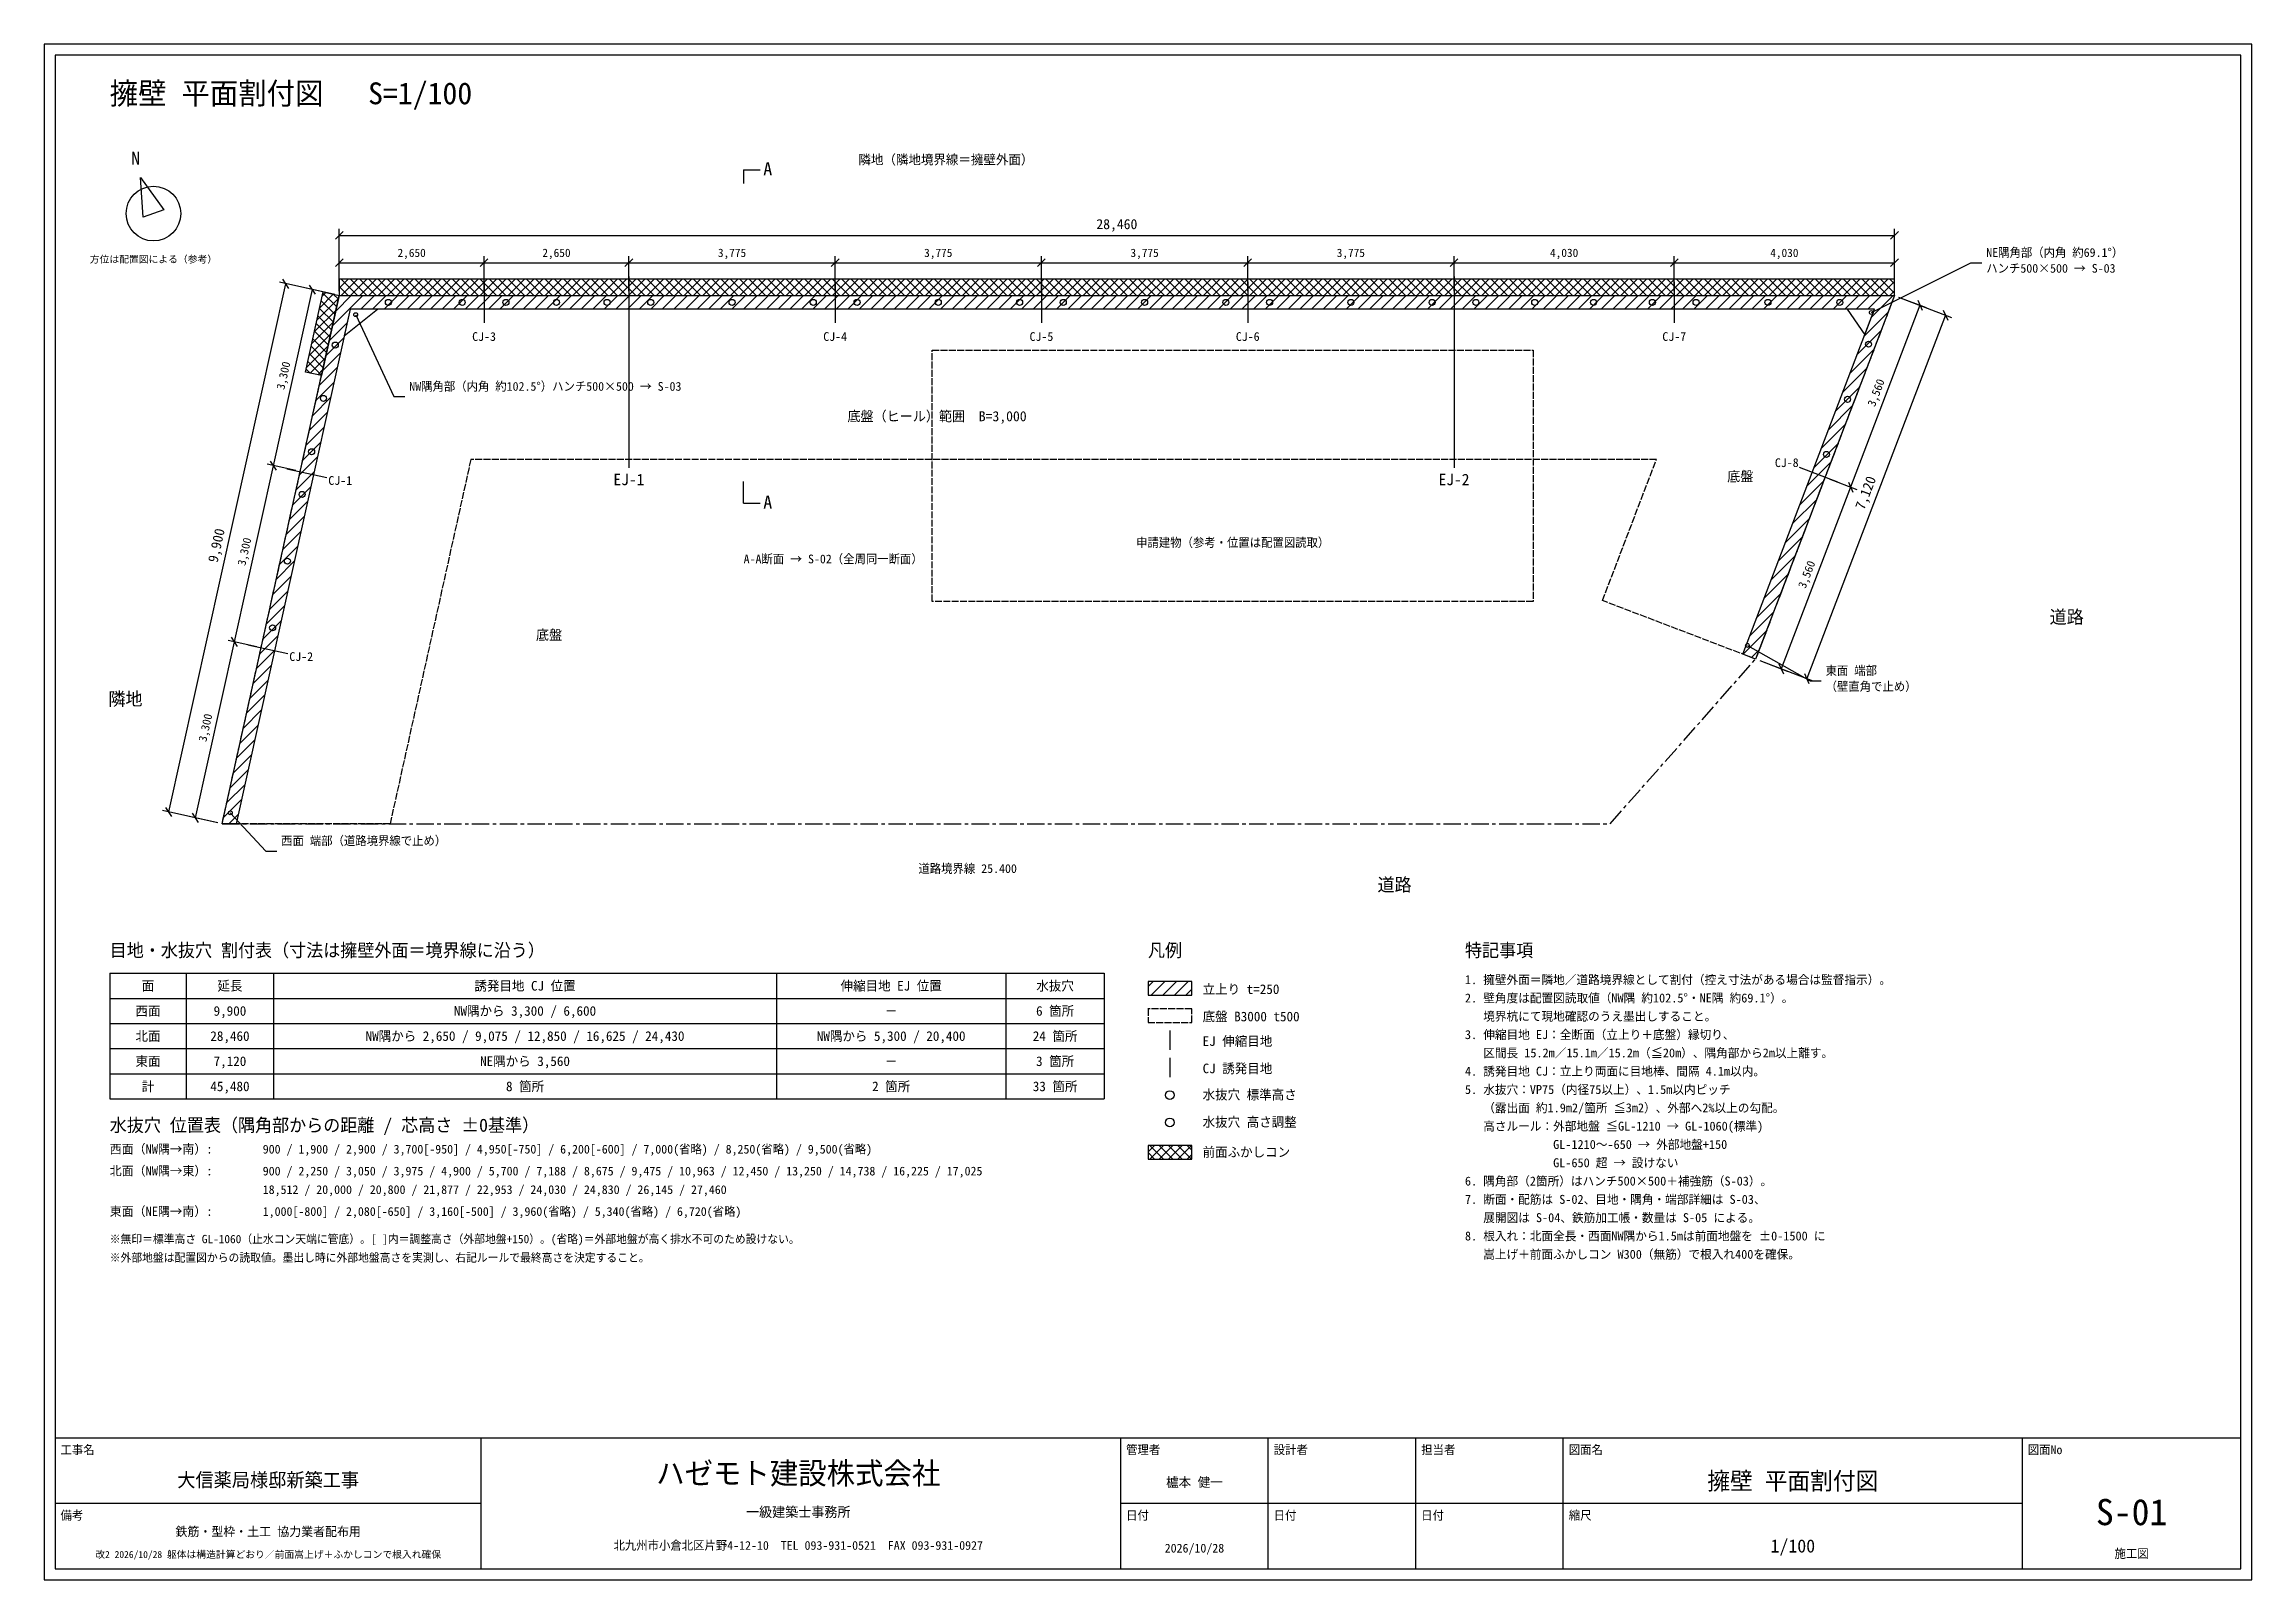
# Model space of a CAD drawing. Extents: x 800 to 41200, y 800 to 28900.
import ezdxf
from ezdxf.enums import TextEntityAlignment as Align

# ---------------------------------------------------------------- set-up
doc = ezdxf.new("R2010")
doc.units = 0
doc.header["$LTSCALE"] = 100
doc.linetypes.add('CENTER', pattern=[5.08, 3.175, -0.635, 0.635, -0.635])
doc.linetypes.add('DASHED', pattern=[1.524, 1.27, -0.254])
for name, color, linetype in [('01_躯体', 7, 'Continuous'), ('02_鉄筋', 1, 'Continuous'), ('03_寸法', 5, 'Continuous'), ('04_文字', 7, 'Continuous'), ('05_目地', 30, 'Continuous'), ('06_水抜・排水', 5, 'Continuous'), ('08_地盤・参考', 8, 'Continuous'), ('09_図枠', 7, 'Continuous')]:
    doc.layers.add(name, color=color, linetype=linetype)

msp = doc.modelspace()

# ---------------------------------------------------------------- linework, layer by layer
at = {"layer": '01_躯体', "color": 7, "linetype": 'CONTINUOUS'}
for p, q in [((13600, 26600), (13600, 26350)), ((13600, 26600), (13900, 26600)), ((13600, 20500), (13600, 20900)), ((13600, 20500), (13900, 20500)), ((2000, 11900), (20200, 11900)), ((2000, 11900), (2000, 9600)), ((2000, 11900), (2000, 9600)), ((3400, 11900), (3400, 9600)), ((5000, 11900), (5000, 9600)), ((14200, 11900), (14200, 9600)), ((18400, 11900), (18400, 9600)), ((20200, 11900), (20200, 9600)), ((20200, 11900), (20200, 9600)), ((2000, 11440), (20200, 11440)), ((2000, 10980), (20200, 10980)), ((2000, 10520), (20200, 10520)), ((2000, 10060), (20200, 10060)), ((2000, 9600), (20200, 9600))]:
    msp.add_line(p, q, dxfattribs=at)
for points in [[(2561, 26458), (2988, 25868), (2612, 25732)], [(4057, 14635), (6200, 24300), (34660, 24300), (32120, 17648), (31886, 17738), (34297, 24050), (6401, 24050), (4313, 14635)], [(6401, 24050), (6292, 23562), (6901, 24050)], [(34297, 24050), (33797, 24050), (34119, 23583)], [(21000, 11500), (21800, 11500), (21800, 11750), (21000, 11750)]]:
    msp.add_lwpolyline(points, close=True, dxfattribs=at)
for points in [[(34237, 23990), (36060, 24900), (36260, 24900)], [(6501, 23950), (7201, 22450), (7401, 22450)], [(31970, 17898), (33120, 17248), (33320, 17248)], [(4207, 14835), (4857, 14135), (5057, 14135)]]:
    msp.add_lwpolyline(points, dxfattribs=at)
at = {"layer": '01_躯体', "color": 7}
for centre, radius in [((2800, 25800), 500), ((6501, 23950), 35), ((34237, 23990), 35), ((31970, 17898), 35), ((4207, 14835), 35)]:
    msp.add_circle(centre, radius, dxfattribs=at)
at = {"layer": '02_鉄筋', "color": 1, "linetype": 'CONTINUOUS'}
for points in [[(6200, 24300), (5875, 22836), (5582, 22900), (5907, 24365)], [(6200, 24300), (34660, 24300), (34660, 24600), (6200, 24600)], [(21000, 8500), (21800, 8500), (21800, 8750), (21000, 8750)]]:
    msp.add_lwpolyline(points, close=True, dxfattribs=at)
at = {"layer": '03_寸法', "color": 5, "linetype": 'CONTINUOUS'}
for p, q in [((6129, 25329), (6271, 25471)), ((6200, 24380), (6200, 25520)), ((34589, 25329), (34731, 25471)), ((34660, 24380), (34660, 25520)), ((6200, 25400), (34660, 25400)), ((6129, 24829), (6271, 24971)), ((6200, 24380), (6200, 25020)), ((6200, 24900), (8850, 24900)), ((8779, 24829), (8921, 24971)), ((8779, 24829), (8921, 24971)), ((8850, 24380), (8850, 25020)), ((8850, 24380), (8850, 25020)), ((8850, 24900), (11500, 24900)), ((11429, 24829), (11571, 24971)), ((11429, 24829), (11571, 24971)), ((11500, 24380), (11500, 25020)), ((11500, 24380), (11500, 25020)), ((11500, 24900), (15275, 24900)), ((15204, 24829), (15346, 24971)), ((15204, 24829), (15346, 24971)), ((15275, 24380), (15275, 25020)), ((15275, 24380), (15275, 25020)), ((15275, 24900), (19050, 24900)), ((18979, 24829), (19121, 24971)), ((18979, 24829), (19121, 24971)), ((19050, 24380), (19050, 25020)), ((19050, 24380), (19050, 25020)), ((19050, 24900), (22825, 24900)), ((22754, 24829), (22896, 24971)), ((22754, 24829), (22896, 24971)), ((22825, 24380), (22825, 25020)), ((22825, 24380), (22825, 25020)), ((22825, 24900), (26600, 24900)), ((26529, 24829), (26671, 24971)), ((26529, 24829), (26671, 24971)), ((26600, 24380), (26600, 25020)), ((26600, 24380), (26600, 25020)), ((26600, 24900), (30630, 24900)), ((30559, 24829), (30701, 24971)), ((30559, 24829), (30701, 24971)), ((30630, 24380), (30630, 25020)), ((30630, 24380), (30630, 25020)), ((30630, 24900), (34660, 24900)), ((34589, 24829), (34731, 24971)), ((34660, 24380), (34660, 25020)), ((3081, 14851), (5224, 24516)), ((4998, 21186), (5712, 24408)), ((6122, 24317), (5107, 24542)), ((5277, 24432), (5170, 24601)), ((6122, 24317), (5595, 24434)), ((5766, 24324), (5658, 24493)), ((34735, 24271), (35239, 24079)), ((34735, 24271), (35706, 23900)), ((35594, 23943), (33054, 17292)), ((35127, 24122), (33857, 20796)), ((35086, 24213), (35168, 24030)), ((35553, 24035), (35635, 23852)), ((4283, 17965), (4998, 21186)), ((5408, 21096), (4880, 21212)), ((5408, 21096), (4880, 21212)), ((5051, 21102), (4944, 21271)), ((5051, 21102), (4944, 21271)), ((33857, 20796), (32587, 17470)), ((33465, 20946), (33969, 20753)), ((33465, 20946), (33969, 20753)), ((33816, 20887), (33898, 20705)), ((33816, 20887), (33898, 20705)), ((3569, 14743), (4283, 17965)), ((4693, 17874), (4166, 17991)), ((4693, 17874), (4166, 17991)), ((4337, 17880), (4230, 18049)), ((4337, 17880), (4230, 18049)), ((32195, 17620), (32699, 17427)), ((32195, 17620), (33166, 17249)), ((32546, 17561), (32628, 17379)), ((33013, 17383), (33095, 17200)), ((3979, 14652), (2964, 14877)), ((3135, 14767), (3027, 14935)), ((3979, 14652), (3452, 14769)), ((3623, 14659), (3515, 14827))]:
    msp.add_line(p, q, dxfattribs=at)
at = {"layer": '03_寸法', "color": 5, "linetype": 'DASHED'}
for points in [[(4057, 14635), (6200, 24300), (34660, 24300), (32120, 17648), (29317, 18719), (30303, 21300), (8608, 21300), (7130, 14635)], [(21000, 11000), (21800, 11000), (21800, 11250), (21000, 11250)]]:
    msp.add_lwpolyline(points, close=True, dxfattribs=at)
at = {"layer": '05_目地', "color": 30, "linetype": 'CONTINUOUS'}
for p, q in [((11500, 24650), (11500, 21150)), ((26600, 24650), (26600, 21150)), ((21400, 10850), (21400, 10500))]:
    msp.add_line(p, q, dxfattribs=at)
at = {"layer": '05_目地', "color": 3, "linetype": 'CONTINUOUS'}
for p, q in [((8850, 24550), (8850, 23800)), ((15275, 24550), (15275, 23800)), ((19050, 24550), (19050, 23800)), ((22825, 24550), (22825, 23800)), ((30630, 24550), (30630, 23800)), ((5242, 21132), (5974, 20970)), ((33624, 20885), (32923, 21153)), ((4527, 17911), (5260, 17748)), ((21400, 10350), (21400, 10000))]:
    msp.add_line(p, q, dxfattribs=at)
at = {"layer": '06_水抜・排水', "color": 5}
for centre, radius in [((7100, 24175), 55), ((8450, 24175), 55), ((9250, 24175), 55), ((10175, 24175), 55), ((11100, 24175), 55), ((11900, 24175), 55), ((13388, 24175), 55), ((14875, 24175), 55), ((15675, 24175), 55), ((17163, 24175), 55), ((18650, 24175), 55), ((19450, 24175), 55), ((20938, 24175), 55), ((22425, 24175), 55), ((23225, 24175), 55), ((24712, 24175), 55), ((26200, 24175), 55), ((27000, 24175), 55), ((28077, 24175), 55), ((29153, 24175), 55), ((30230, 24175), 55), ((31030, 24175), 55), ((32345, 24175), 55), ((33660, 24175), 55), ((6127, 23394), 55), ((34186, 23410), 55), ((5911, 22418), 55), ((33801, 22401), 55), ((5694, 21442), 55), ((33416, 21393), 55), ((5521, 20661), 55), ((5251, 19440), 55), ((4980, 18220), 55), ((21400, 9670), 80), ((21400, 9170), 80)]:
    msp.add_circle(centre, radius, dxfattribs=at)
at = {"layer": '08_地盤・参考', "color": 8, "linetype": 'CONTINUOUS'}
for p, q in [((5795, 23858), (6190, 24253)), ((5843, 24076), (6091, 24324)), ((5891, 24294), (5952, 24355)), ((6154, 24092), (5902, 24343)), ((6077, 23743), (6634, 24300)), ((6185, 24231), (6091, 24324)), ((6137, 24016), (6421, 24300)), ((6197, 24288), (6209, 24300)), ((6200, 24435), (6365, 24600)), ((6365, 24300), (6200, 24465)), ((6234, 24300), (6534, 24600)), ((6534, 24300), (6234, 24600)), ((6404, 24300), (6704, 24600)), ((6704, 24300), (6404, 24600)), ((6574, 24300), (6874, 24600)), ((6874, 24300), (6574, 24600)), ((6596, 24050), (6846, 24300)), ((6743, 24300), (7043, 24600)), ((7043, 24300), (6743, 24600)), ((6808, 24050), (7058, 24300)), ((6913, 24300), (7213, 24600)), ((7213, 24300), (6913, 24600)), ((7020, 24050), (7270, 24300)), ((7083, 24300), (7383, 24600)), ((7383, 24300), (7083, 24600)), ((7232, 24050), (7482, 24300)), ((7253, 24300), (7553, 24600)), ((7553, 24300), (7253, 24600)), ((7422, 24300), (7722, 24600)), ((7722, 24300), (7422, 24600)), ((7444, 24050), (7694, 24300)), ((7592, 24300), (7892, 24600)), ((7892, 24300), (7592, 24600)), ((7656, 24050), (7906, 24300)), ((7762, 24300), (8062, 24600)), ((8062, 24300), (7762, 24600)), ((7868, 24050), (8118, 24300)), ((7931, 24300), (8231, 24600)), ((8231, 24300), (7931, 24600)), ((8081, 24050), (8331, 24300)), ((8101, 24300), (8401, 24600)), ((8401, 24300), (8101, 24600)), ((8271, 24300), (8571, 24600)), ((8571, 24300), (8271, 24600)), ((8293, 24050), (8543, 24300)), ((8440, 24300), (8740, 24600)), ((8740, 24300), (8440, 24600)), ((8505, 24050), (8755, 24300)), ((8610, 24300), (8910, 24600)), ((8910, 24300), (8610, 24600)), ((8717, 24050), (8967, 24300)), ((8780, 24300), (9080, 24600)), ((9080, 24300), (8780, 24600)), ((8929, 24050), (9179, 24300)), ((8950, 24300), (9250, 24600)), ((9250, 24300), (8950, 24600)), ((9119, 24300), (9419, 24600)), ((9419, 24300), (9119, 24600)), ((9141, 24050), (9391, 24300)), ((9289, 24300), (9589, 24600)), ((9589, 24300), (9289, 24600)), ((9353, 24050), (9603, 24300)), ((9459, 24300), (9759, 24600)), ((9759, 24300), (9459, 24600)), ((9566, 24050), (9816, 24300)), ((9628, 24300), (9928, 24600)), ((9928, 24300), (9628, 24600)), ((9778, 24050), (10028, 24300)), ((9798, 24300), (10098, 24600)), ((10098, 24300), (9798, 24600)), ((9968, 24300), (10268, 24600)), ((10268, 24300), (9968, 24600)), ((9990, 24050), (10240, 24300)), ((10138, 24300), (10438, 24600)), ((10438, 24300), (10138, 24600)), ((10202, 24050), (10452, 24300)), ((10307, 24300), (10607, 24600)), ((10607, 24300), (10307, 24600)), ((10414, 24050), (10664, 24300)), ((10477, 24300), (10777, 24600)), ((10777, 24300), (10477, 24600)), ((10626, 24050), (10876, 24300)), ((10647, 24300), (10947, 24600)), ((10947, 24300), (10647, 24600)), ((10816, 24300), (11116, 24600)), ((11116, 24300), (10816, 24600)), ((10838, 24050), (11088, 24300)), ((10986, 24300), (11286, 24600)), ((11286, 24300), (10986, 24600)), ((11050, 24050), (11300, 24300)), ((11156, 24300), (11456, 24600)), ((11456, 24300), (11156, 24600)), ((11263, 24050), (11513, 24300)), ((11325, 24300), (11625, 24600)), ((11625, 24300), (11325, 24600)), ((11475, 24050), (11725, 24300)), ((11495, 24300), (11795, 24600)), ((11795, 24300), (11495, 24600)), ((11665, 24300), (11965, 24600)), ((11965, 24300), (11665, 24600)), ((11687, 24050), (11937, 24300)), ((11835, 24300), (12135, 24600)), ((12135, 24300), (11835, 24600)), ((11899, 24050), (12149, 24300)), ((12004, 24300), (12304, 24600)), ((12304, 24300), (12004, 24600)), ((12111, 24050), (12361, 24300)), ((12174, 24300), (12474, 24600)), ((12474, 24300), (12174, 24600)), ((12323, 24050), (12573, 24300)), ((12344, 24300), (12644, 24600)), ((12644, 24300), (12344, 24600)), ((12513, 24300), (12813, 24600)), ((12813, 24300), (12513, 24600)), ((12535, 24050), (12785, 24300)), ((12683, 24300), (12983, 24600)), ((12983, 24300), (12683, 24600)), ((12748, 24050), (12998, 24300)), ((12853, 24300), (13153, 24600)), ((13153, 24300), (12853, 24600)), ((12960, 24050), (13210, 24300)), ((13023, 24300), (13323, 24600)), ((13323, 24300), (13023, 24600)), ((13172, 24050), (13422, 24300)), ((13192, 24300), (13492, 24600)), ((13492, 24300), (13192, 24600)), ((13362, 24300), (13662, 24600)), ((13662, 24300), (13362, 24600)), ((13384, 24050), (13634, 24300)), ((13532, 24300), (13832, 24600)), ((13832, 24300), (13532, 24600)), ((13596, 24050), (13846, 24300)), ((13701, 24300), (14001, 24600)), ((14001, 24300), (13701, 24600)), ((13808, 24050), (14058, 24300)), ((13871, 24300), (14171, 24600)), ((14171, 24300), (13871, 24600)), ((14020, 24050), (14270, 24300)), ((14041, 24300), (14341, 24600)), ((14341, 24300), (14041, 24600)), ((14210, 24300), (14510, 24600)), ((14510, 24300), (14210, 24600)), ((14232, 24050), (14482, 24300)), ((14380, 24300), (14680, 24600)), ((14680, 24300), (14380, 24600)), ((14445, 24050), (14695, 24300)), ((14550, 24300), (14850, 24600)), ((14850, 24300), (14550, 24600)), ((14657, 24050), (14907, 24300)), ((14720, 24300), (15020, 24600)), ((15020, 24300), (14720, 24600)), ((14869, 24050), (15119, 24300)), ((14889, 24300), (15189, 24600)), ((15189, 24300), (14889, 24600)), ((15059, 24300), (15359, 24600)), ((15359, 24300), (15059, 24600)), ((15081, 24050), (15331, 24300)), ((15229, 24300), (15529, 24600)), ((15529, 24300), (15229, 24600)), ((15293, 24050), (15543, 24300)), ((15398, 24300), (15698, 24600)), ((15698, 24300), (15398, 24600)), ((15505, 24050), (15755, 24300)), ((15568, 24300), (15868, 24600)), ((15868, 24300), (15568, 24600)), ((15717, 24050), (15967, 24300)), ((15738, 24300), (16038, 24600)), ((16038, 24300), (15738, 24600)), ((15908, 24300), (16208, 24600)), ((16208, 24300), (15908, 24600)), ((15929, 24050), (16179, 24300)), ((16077, 24300), (16377, 24600)), ((16377, 24300), (16077, 24600)), ((16142, 24050), (16392, 24300)), ((16247, 24300), (16547, 24600)), ((16547, 24300), (16247, 24600)), ((16354, 24050), (16604, 24300)), ((16417, 24300), (16717, 24600)), ((16717, 24300), (16417, 24600)), ((16566, 24050), (16816, 24300)), ((16586, 24300), (16886, 24600)), ((16886, 24300), (16586, 24600)), ((16756, 24300), (17056, 24600)), ((17056, 24300), (16756, 24600)), ((16778, 24050), (17028, 24300)), ((16926, 24300), (17226, 24600)), ((17226, 24300), (16926, 24600)), ((16990, 24050), (17240, 24300)), ((17095, 24300), (17395, 24600)), ((17395, 24300), (17095, 24600)), ((17202, 24050), (17452, 24300)), ((17265, 24300), (17565, 24600)), ((17565, 24300), (17265, 24600)), ((17414, 24050), (17664, 24300)), ((17435, 24300), (17735, 24600)), ((17735, 24300), (17435, 24600)), ((17605, 24300), (17905, 24600)), ((17905, 24300), (17605, 24600)), ((17627, 24050), (17877, 24300)), ((17774, 24300), (18074, 24600)), ((18074, 24300), (17774, 24600)), ((17839, 24050), (18089, 24300)), ((17944, 24300), (18244, 24600)), ((18244, 24300), (17944, 24600)), ((18051, 24050), (18301, 24300)), ((18114, 24300), (18414, 24600)), ((18414, 24300), (18114, 24600)), ((18263, 24050), (18513, 24300)), ((18283, 24300), (18583, 24600)), ((18583, 24300), (18283, 24600)), ((18453, 24300), (18753, 24600)), ((18753, 24300), (18453, 24600)), ((18475, 24050), (18725, 24300)), ((18623, 24300), (18923, 24600)), ((18923, 24300), (18623, 24600)), ((18687, 24050), (18937, 24300)), ((18793, 24300), (19093, 24600)), ((19093, 24300), (18793, 24600)), ((18899, 24050), (19149, 24300)), ((18962, 24300), (19262, 24600)), ((19262, 24300), (18962, 24600)), ((19111, 24050), (19361, 24300)), ((19132, 24300), (19432, 24600)), ((19432, 24300), (19132, 24600)), ((19302, 24300), (19602, 24600)), ((19602, 24300), (19302, 24600)), ((19324, 24050), (19574, 24300)), ((19471, 24300), (19771, 24600)), ((19771, 24300), (19471, 24600)), ((19536, 24050), (19786, 24300)), ((19641, 24300), (19941, 24600)), ((19941, 24300), (19641, 24600)), ((19748, 24050), (19998, 24300)), ((19811, 24300), (20111, 24600)), ((20111, 24300), (19811, 24600)), ((19960, 24050), (20210, 24300)), ((19980, 24300), (20280, 24600)), ((20280, 24300), (19980, 24600)), ((20150, 24300), (20450, 24600)), ((20450, 24300), (20150, 24600)), ((20172, 24050), (20422, 24300)), ((20320, 24300), (20620, 24600)), ((20620, 24300), (20320, 24600)), ((20384, 24050), (20634, 24300)), ((20490, 24300), (20790, 24600)), ((20790, 24300), (20490, 24600)), ((20596, 24050), (20846, 24300)), ((20659, 24300), (20959, 24600)), ((20959, 24300), (20659, 24600)), ((20809, 24050), (21059, 24300)), ((20829, 24300), (21129, 24600)), ((21129, 24300), (20829, 24600)), ((20999, 24300), (21299, 24600)), ((21299, 24300), (20999, 24600)), ((21021, 24050), (21271, 24300)), ((21168, 24300), (21468, 24600)), ((21468, 24300), (21168, 24600)), ((21233, 24050), (21483, 24300)), ((21338, 24300), (21638, 24600)), ((21638, 24300), (21338, 24600)), ((21445, 24050), (21695, 24300)), ((21508, 24300), (21808, 24600)), ((21808, 24300), (21508, 24600)), ((21657, 24050), (21907, 24300)), ((21678, 24300), (21978, 24600)), ((21978, 24300), (21678, 24600)), ((21847, 24300), (22147, 24600)), ((22147, 24300), (21847, 24600)), ((21869, 24050), (22119, 24300)), ((22017, 24300), (22317, 24600)), ((22317, 24300), (22017, 24600)), ((22081, 24050), (22331, 24300)), ((22187, 24300), (22487, 24600)), ((22487, 24300), (22187, 24600)), ((22293, 24050), (22543, 24300)), ((22356, 24300), (22656, 24600)), ((22656, 24300), (22356, 24600)), ((22506, 24050), (22756, 24300)), ((22526, 24300), (22826, 24600)), ((22826, 24300), (22526, 24600)), ((22696, 24300), (22996, 24600)), ((22996, 24300), (22696, 24600)), ((22718, 24050), (22968, 24300)), ((22865, 24300), (23165, 24600)), ((23165, 24300), (22865, 24600)), ((22930, 24050), (23180, 24300)), ((23035, 24300), (23335, 24600)), ((23335, 24300), (23035, 24600)), ((23142, 24050), (23392, 24300)), ((23205, 24300), (23505, 24600)), ((23505, 24300), (23205, 24600)), ((23354, 24050), (23604, 24300)), ((23375, 24300), (23675, 24600)), ((23675, 24300), (23375, 24600)), ((23544, 24300), (23844, 24600)), ((23844, 24300), (23544, 24600)), ((23566, 24050), (23816, 24300)), ((23714, 24300), (24014, 24600)), ((24014, 24300), (23714, 24600)), ((23778, 24050), (24028, 24300)), ((23884, 24300), (24184, 24600)), ((24184, 24300), (23884, 24600)), ((23991, 24050), (24241, 24300)), ((24053, 24300), (24353, 24600)), ((24353, 24300), (24053, 24600)), ((24203, 24050), (24453, 24300)), ((24223, 24300), (24523, 24600)), ((24523, 24300), (24223, 24600)), ((24393, 24300), (24693, 24600)), ((24693, 24300), (24393, 24600)), ((24415, 24050), (24665, 24300)), ((24563, 24300), (24863, 24600)), ((24863, 24300), (24563, 24600)), ((24627, 24050), (24877, 24300)), ((24732, 24300), (25032, 24600)), ((25032, 24300), (24732, 24600)), ((24839, 24050), (25089, 24300)), ((24902, 24300), (25202, 24600)), ((25202, 24300), (24902, 24600)), ((25051, 24050), (25301, 24300)), ((25072, 24300), (25372, 24600)), ((25372, 24300), (25072, 24600)), ((25241, 24300), (25541, 24600)), ((25541, 24300), (25241, 24600)), ((25263, 24050), (25513, 24300)), ((25411, 24300), (25711, 24600)), ((25711, 24300), (25411, 24600)), ((25475, 24050), (25725, 24300)), ((25581, 24300), (25881, 24600)), ((25881, 24300), (25581, 24600)), ((25688, 24050), (25938, 24300)), ((25750, 24300), (26050, 24600)), ((26050, 24300), (25750, 24600)), ((25900, 24050), (26150, 24300)), ((25920, 24300), (26220, 24600)), ((26220, 24300), (25920, 24600)), ((26090, 24300), (26390, 24600)), ((26390, 24300), (26090, 24600)), ((26112, 24050), (26362, 24300)), ((26260, 24300), (26560, 24600)), ((26560, 24300), (26260, 24600)), ((26324, 24050), (26574, 24300)), ((26429, 24300), (26729, 24600)), ((26729, 24300), (26429, 24600)), ((26536, 24050), (26786, 24300)), ((26599, 24300), (26899, 24600)), ((26899, 24300), (26599, 24600)), ((26748, 24050), (26998, 24300)), ((26769, 24300), (27069, 24600)), ((27069, 24300), (26769, 24600)), ((26938, 24300), (27238, 24600)), ((27238, 24300), (26938, 24600)), ((26960, 24050), (27210, 24300)), ((27108, 24300), (27408, 24600)), ((27408, 24300), (27108, 24600)), ((27172, 24050), (27422, 24300)), ((27278, 24300), (27578, 24600)), ((27578, 24300), (27278, 24600)), ((27385, 24050), (27635, 24300)), ((27448, 24300), (27748, 24600)), ((27748, 24300), (27448, 24600)), ((27597, 24050), (27847, 24300)), ((27617, 24300), (27917, 24600)), ((27917, 24300), (27617, 24600)), ((27787, 24300), (28087, 24600)), ((28087, 24300), (27787, 24600)), ((27809, 24050), (28059, 24300)), ((27957, 24300), (28257, 24600)), ((28257, 24300), (27957, 24600)), ((28021, 24050), (28271, 24300)), ((28126, 24300), (28426, 24600)), ((28426, 24300), (28126, 24600)), ((28233, 24050), (28483, 24300)), ((28296, 24300), (28596, 24600)), ((28596, 24300), (28296, 24600)), ((28445, 24050), (28695, 24300)), ((28466, 24300), (28766, 24600)), ((28766, 24300), (28466, 24600)), ((28635, 24300), (28935, 24600)), ((28935, 24300), (28635, 24600)), ((28657, 24050), (28907, 24300)), ((28805, 24300), (29105, 24600)), ((29105, 24300), (28805, 24600)), ((28870, 24050), (29120, 24300)), ((28975, 24300), (29275, 24600)), ((29275, 24300), (28975, 24600)), ((29082, 24050), (29332, 24300)), ((29145, 24300), (29445, 24600)), ((29445, 24300), (29145, 24600)), ((29294, 24050), (29544, 24300)), ((29314, 24300), (29614, 24600)), ((29614, 24300), (29314, 24600)), ((29484, 24300), (29784, 24600)), ((29784, 24300), (29484, 24600)), ((29506, 24050), (29756, 24300)), ((29654, 24300), (29954, 24600)), ((29954, 24300), (29654, 24600)), ((29718, 24050), (29968, 24300)), ((29823, 24300), (30123, 24600)), ((30123, 24300), (29823, 24600)), ((29930, 24050), (30180, 24300)), ((29993, 24300), (30293, 24600)), ((30293, 24300), (29993, 24600)), ((30142, 24050), (30392, 24300)), ((30163, 24300), (30463, 24600)), ((30463, 24300), (30163, 24600)), ((30333, 24300), (30633, 24600)), ((30633, 24300), (30333, 24600)), ((30354, 24050), (30604, 24300)), ((30502, 24300), (30802, 24600)), ((30802, 24300), (30502, 24600)), ((30567, 24050), (30817, 24300)), ((30672, 24300), (30972, 24600)), ((30972, 24300), (30672, 24600)), ((30779, 24050), (31029, 24300)), ((30842, 24300), (31142, 24600)), ((31142, 24300), (30842, 24600)), ((30991, 24050), (31241, 24300)), ((31011, 24300), (31311, 24600)), ((31311, 24300), (31011, 24600)), ((31181, 24300), (31481, 24600)), ((31481, 24300), (31181, 24600)), ((31203, 24050), (31453, 24300)), ((31351, 24300), (31651, 24600)), ((31651, 24300), (31351, 24600)), ((31415, 24050), (31665, 24300)), ((31520, 24300), (31820, 24600)), ((31820, 24300), (31520, 24600)), ((31627, 24050), (31877, 24300)), ((31690, 24300), (31990, 24600)), ((31990, 24300), (31690, 24600)), ((31839, 24050), (32089, 24300)), ((31860, 24300), (32160, 24600)), ((32160, 24300), (31860, 24600)), ((32030, 24300), (32330, 24600)), ((32330, 24300), (32030, 24600)), ((32052, 24050), (32302, 24300)), ((32199, 24300), (32499, 24600)), ((32499, 24300), (32199, 24600)), ((32264, 24050), (32514, 24300)), ((32369, 24300), (32669, 24600)), ((32669, 24300), (32369, 24600)), ((32476, 24050), (32726, 24300)), ((32539, 24300), (32839, 24600)), ((32839, 24300), (32539, 24600)), ((32688, 24050), (32938, 24300)), ((32708, 24300), (33008, 24600)), ((33008, 24300), (32708, 24600)), ((32878, 24300), (33178, 24600)), ((33178, 24300), (32878, 24600)), ((32900, 24050), (33150, 24300)), ((33048, 24300), (33348, 24600)), ((33348, 24300), (33048, 24600)), ((33112, 24050), (33362, 24300)), ((33218, 24300), (33518, 24600)), ((33518, 24300), (33218, 24600)), ((33324, 24050), (33574, 24300)), ((33387, 24300), (33687, 24600)), ((33687, 24300), (33387, 24600)), ((33536, 24050), (33786, 24300)), ((33557, 24300), (33857, 24600)), ((33857, 24300), (33557, 24600)), ((33727, 24300), (34027, 24600)), ((34027, 24300), (33727, 24600)), ((33749, 24050), (33999, 24300)), ((33896, 24300), (34196, 24600)), ((34196, 24300), (33896, 24600)), ((33961, 24050), (34211, 24300)), ((34066, 24300), (34366, 24600)), ((34366, 24300), (34066, 24600)), ((34173, 24050), (34423, 24300)), ((34236, 24300), (34536, 24600)), ((34536, 24300), (34236, 24600)), ((34243, 23908), (34635, 24300)), ((34660, 24345), (34405, 24600)), ((34405, 24300), (34660, 24555)), ((34660, 24515), (34575, 24600)), ((34575, 24300), (34660, 24385)), ((5746, 23640), (6141, 24035)), ((6061, 23675), (5810, 23926)), ((6092, 23814), (5841, 24065)), ((6123, 23953), (5871, 24204)), ((34111, 23564), (34544, 23997)), ((5650, 23204), (6045, 23599)), ((5698, 23422), (6093, 23817)), ((5969, 23258), (5718, 23510)), ((6000, 23397), (5748, 23649)), ((6031, 23536), (5779, 23788)), ((5956, 23198), (6285, 23527)), ((6016, 23470), (6345, 23799)), ((33980, 23221), (34413, 23654)), ((5601, 22986), (5996, 23381)), ((5877, 22841), (5625, 23093)), ((5907, 22980), (5656, 23232)), ((5667, 22882), (5948, 23163)), ((5938, 23119), (5687, 23371)), ((5895, 22925), (6224, 23254)), ((33849, 22878), (34282, 23311)), ((5667, 22882), (5594, 22954)), ((5774, 22380), (6103, 22709)), ((5806, 22851), (5900, 22945)), ((5835, 22653), (6164, 22982)), ((33587, 22192), (34020, 22625)), ((33718, 22535), (34151, 22968)), ((5714, 22108), (6043, 22437)), ((33456, 21848), (33889, 22281)), ((5593, 21562), (5922, 21892)), ((5654, 21835), (5983, 22164)), ((33325, 21505), (33758, 21938)), ((5533, 21290), (5862, 21619)), ((33194, 21162), (33627, 21595)), ((5412, 20745), (5741, 21074)), ((5472, 21017), (5801, 21346)), ((33063, 20819), (33496, 21252)), ((5351, 20472), (5680, 20801)), ((32932, 20476), (33365, 20909)), ((5231, 19927), (5560, 20256)), ((5291, 20200), (5620, 20529)), ((32670, 19789), (33103, 20222)), ((32801, 20133), (33234, 20565)), ((5170, 19655), (5499, 19984)), ((32539, 19446), (32972, 19879)), ((5049, 19109), (5378, 19438)), ((5110, 19382), (5439, 19711)), ((32408, 19103), (32841, 19536)), ((4989, 18837), (5318, 19166)), ((32277, 18760), (32710, 19193)), ((4868, 18292), (5197, 18621)), ((4928, 18564), (5257, 18893)), ((32146, 18417), (32579, 18850)), ((4808, 18019), (5137, 18348)), ((32015, 18073), (32448, 18506)), ((4687, 17474), (5016, 17803)), ((4747, 17747), (5076, 18076)), ((31890, 17736), (32317, 18163)), ((32043, 17678), (32186, 17820)), ((4626, 17202), (4955, 17531)), ((4505, 16656), (4834, 16985)), ((4566, 16929), (4895, 17258)), ((4445, 16384), (4774, 16713)), ((4324, 15839), (4653, 16168)), ((4385, 16111), (4714, 16440)), ((4264, 15566), (4593, 15895)), ((4203, 15294), (4532, 15623)), ((4083, 14749), (4412, 15078)), ((4143, 15021), (4472, 15350)), ((4181, 14635), (4351, 14805)), ((21000, 11655), (21095, 11750)), ((21058, 11500), (21308, 11750)), ((21270, 11500), (21520, 11750)), ((21482, 11500), (21732, 11750)), ((21694, 11500), (21800, 11606)), ((21000, 8633), (21117, 8750)), ((21117, 8500), (21000, 8617)), ((21036, 8500), (21286, 8750)), ((21286, 8500), (21036, 8750)), ((21206, 8500), (21456, 8750)), ((21456, 8500), (21206, 8750)), ((21376, 8500), (21626, 8750)), ((21626, 8500), (21376, 8750)), ((21545, 8500), (21795, 8750)), ((21795, 8500), (21545, 8750)), ((21800, 8665), (21715, 8750)), ((21715, 8500), (21800, 8585))]:
    msp.add_line(p, q, dxfattribs=at)
at = {"layer": '08_地盤・参考', "color": 8, "linetype": 'CENTER'}
for points in [[(4057, 14635), (6200, 24300), (34660, 24300), (32120, 17648)], [(4057, 14635), (29457, 14635), (32120, 17648)]]:
    msp.add_lwpolyline(points, dxfattribs=at)
at = {"layer": '08_地盤・参考', "color": 8, "linetype": 'DASHED'}
msp.add_lwpolyline([(17050, 23300), (28050, 23300), (28050, 18700), (17050, 18700)], close=True, dxfattribs=at)
at = {"layer": '09_図枠', "color": 7, "linetype": 'CONTINUOUS'}
for p, q in [((1000, 3400), (41000, 3400)), ((8800, 1000), (8800, 3400)), ((20500, 1000), (20500, 3400)), ((23200, 1000), (23200, 3400)), ((25900, 1000), (25900, 3400)), ((28600, 1000), (28600, 3400)), ((37000, 1000), (37000, 3400)), ((1000, 2200), (8800, 2200)), ((20500, 2200), (28600, 2200)), ((28600, 2200), (37000, 2200))]:
    msp.add_line(p, q, dxfattribs=at)
for points in [[(800, 800), (41200, 800), (41200, 28900), (800, 28900), (800, 800)], [(1000, 1000), (41000, 1000), (41000, 28700), (1000, 28700), (1000, 1000)]]:
    msp.add_lwpolyline(points, dxfattribs=at)

# ---------------------------------------------------------------- texts
at = {"layer": '03_寸法', "color": 5}
for s, height, p in [('28,460', 184, (20430, 25460)), ('2,650', 152, (7525, 24960)), ('2,650', 152, (10175, 24960)), ('3,775', 152, (13388, 24960)), ('3,775', 152, (17162, 24960)), ('3,775', 152, (20938, 24960)), ('3,775', 152, (24712, 24960)), ('4,030', 152, (28615, 24960)), ('4,030', 152, (32645, 24960))]:
    msp.add_text(s, height=height, dxfattribs=at).set_placement(p, align=Align.BOTTOM_CENTER)
for s, height, rotation, p in [('3,300', 152, 77.5, (5296, 22810)), ('3,560', 152, 69.1, (34436, 22480)), ('7,120', 184, 69.1, (34268, 20639)), ('9,900', 184, 77.5, (4094, 19697)), ('3,300', 152, 77.5, (4582, 19589)), ('3,560', 152, 69.1, (33166, 19154)), ('3,300', 152, 77.5, (3868, 16367))]:
    msp.add_text(s, height=height, rotation=rotation, dxfattribs=at).set_placement(p, align=Align.BOTTOM_CENTER)
for s, p in [('底盤（ヒール）範囲  B=3,000', (15500, 22000)), ('底盤', (31600, 20900)), ('底盤', (9800, 18000))]:
    msp.add_text(s, height=184, dxfattribs=at).set_placement(p)
at = {"layer": '04_文字', "color": 7}
for s, height, p in [('擁壁 平面割付図   S=1/100', 400, (2000, 27800)), ('A', 240, (13960, 26500)), ('A', 240, (13960, 20400)), ('A-A断面 → S-02（全周同一断面）', 160, (13600, 19400)), ('目地・水抜穴 割付表（寸法は擁壁外面＝境界線に沿う）', 240, (2000, 12200)), ('凡例', 240, (21000, 12200)), ('特記事項', 240, (26800, 12200)), ('立上り t=250', 176, (22000, 11520)), ('1. 擁壁外面＝隣地／道路境界線として割付（控え寸法がある場合は監督指示）。', 164, (26800, 11700)), ('2. 壁角度は配置図読取値（NW隅 約102.5°・NE隅 約69.1°）。', 164, (26800, 11365)), ('底盤 B3000 t500', 176, (22000, 11020)), ('   境界杭にて現地確認のうえ墨出しすること。', 164, (26800, 11030)), ('EJ 伸縮目地', 176, (22000, 10570)), ('3. 伸縮目地 EJ：全断面（立上り＋底盤）縁切り、', 164, (26800, 10695)), ('   区間長 15.2m／15.1m／15.2m（≦20m）、隅角部から2m以上離す。', 164, (26800, 10360)), ('CJ 誘発目地', 176, (22000, 10070)), ('4. 誘発目地 CJ：立上り両面に目地棒、間隔 4.1m以内。', 164, (26800, 10025)), ('水抜穴 標準高さ', 176, (22000, 9590)), ('5. 水抜穴：VP75（内径75以上）、1.5m以内ピッチ', 164, (26800, 9690)), ('   （露出面 約1.9m2/箇所 ≦3m2）、外部へ2%以上の勾配。', 164, (26800, 9355)), ('水抜穴 位置表（隅角部からの距離 / 芯高さ ±0基準）', 240, (2000, 9000)), ('水抜穴 高さ調整', 176, (22000, 9090)), ('   高さルール：外部地盤 ≦GL-1210 → GL-1060(標準)', 164, (26800, 9020)), ('西面（NW隅→南）:', 168, (2000, 8600)), ('900 / 1,900 / 2,900 / 3,700[-950] / 4,950[-750] / 6,200[-600] / 7,000(省略) / 8,250(省略) / 9,500(省略)', 160, (4800, 8600)), ('前面ふかしコン', 176, (22000, 8540)), ('   \u3000\u3000\u3000\u3000\u3000\u3000GL-1210～-650 → 外部地盤+150', 164, (26800, 8685)), ('   \u3000\u3000\u3000\u3000\u3000\u3000GL-650 超 → 設けない', 164, (26800, 8350)), ('北面（NW隅→東）:', 168, (2000, 8200)), ('900 / 2,250 / 3,050 / 3,975 / 4,900 / 5,700 / 7,188 / 8,675 / 9,475 / 10,963 / 12,450 / 13,250 / 14,738 / 16,225 / 17,025', 160, (4800, 8200)), ('6. 隅角部（2箇所）はハンチ500×500＋補強筋（S-03）。', 164, (26800, 8015)), ('18,512 / 20,000 / 20,800 / 21,877 / 22,953 / 24,030 / 24,830 / 26,145 / 27,460', 160, (4800, 7860)), ('7. 断面・配筋は S-02、目地・隅角・端部詳細は S-03、', 164, (26800, 7680)), ('東面（NE隅→南）:', 168, (2000, 7460)), ('1,000[-800] / 2,080[-650] / 3,160[-500] / 3,960(省略) / 5,340(省略) / 6,720(省略)', 160, (4800, 7460)), ('   展開図は S-04、鉄筋加工帳・数量は S-05 による。', 164, (26800, 7345)), ('※無印＝標準高さ GL-1060（止水コン天端に管底）。[ ]内＝調整高さ（外部地盤+150）。(省略)＝外部地盤が高く排水不可のため設けない。', 152, (2000, 6960)), ('8. 根入れ：北面全長・西面NW隅から1.5mは前面地盤を ±0-1500 に', 164, (26800, 7010)), ('※外部地盤は配置図からの読取値。墨出し時に外部地盤高さを実測し、右記ルールで最終高さを決定すること。', 152, (2000, 6620)), ('   嵩上げ＋前面ふかしコン W300（無筋）で根入れ400を確保。', 164, (26800, 6675))]:
    msp.add_text(s, height=height, dxfattribs=at).set_placement(p)
for s, height, p in [('N', 240, (2475, 26693)), ('方位は配置図による（参考）', 128, (2800, 24900))]:
    msp.add_text(s, height=height, dxfattribs=at).set_placement(p, align=Align.CENTER)
for s, p in [('NE隅角部（内角 約69.1°）', (36340, 24960)), ('ハンチ500×500 → S-03', (36340, 24670)), ('NW隅角部（内角 約102.5°）ハンチ500×500 → S-03', (7481, 22510)), ('東面 端部', (33400, 17308)), ('（壁直角で止め）', (33400, 17018)), ('西面 端部（道路境界線で止め）', (5137, 14195))]:
    msp.add_text(s, height=160, dxfattribs=at).set_placement(p, align=Align.BOTTOM_LEFT)
for s, p in [('面', (2700, 11670)), ('延長', (4200, 11670)), ('誘発目地 CJ 位置', (9600, 11670)), ('伸縮目地 EJ 位置', (16300, 11670)), ('水抜穴', (19300, 11670)), ('NW隅から 3,300 / 6,600', (9600, 11210)), ('6 箇所', (19300, 11210)), ('西面', (2700, 11210)), ('9,900', (4200, 11210)), ('－', (16300, 11210)), ('北面', (2700, 10750)), ('28,460', (4200, 10750)), ('NW隅から 2,650 / 9,075 / 12,850 / 16,625 / 24,430', (9600, 10750)), ('NW隅から 5,300 / 20,400', (16300, 10750)), ('24 箇所', (19300, 10750)), ('東面', (2700, 10290)), ('7,120', (4200, 10290)), ('NE隅から 3,560', (9600, 10290)), ('－', (16300, 10290)), ('3 箇所', (19300, 10290)), ('計', (2700, 9830)), ('45,480', (4200, 9830)), ('8 箇所', (9600, 9830)), ('2 箇所', (16300, 9830)), ('33 箇所', (19300, 9830))]:
    msp.add_text(s, height=176, dxfattribs=at).set_placement(p, align=Align.MIDDLE_CENTER)
at = {"layer": '05_目地', "color": 3}
for s, p in [('CJ-3', (8850, 23550)), ('CJ-4', (15275, 23550)), ('CJ-5', (19050, 23550)), ('CJ-6', (22825, 23550)), ('CJ-7', (30630, 23550)), ('CJ-8', (32689, 21242)), ('CJ-1', (6218, 20916)), ('CJ-2', (5504, 17694))]:
    msp.add_text(s, height=160, dxfattribs=at).set_placement(p, align=Align.MIDDLE_CENTER)
at = {"layer": '05_目地', "color": 30}
for s, p in [('EJ-1', (11500, 20830)), ('EJ-2', (26600, 20830))]:
    msp.add_text(s, height=208, dxfattribs=at).set_placement(p, align=Align.CENTER)
at = {"layer": '08_地盤・参考', "color": 8}
for s, height, p in [('隣地（隣地境界線＝擁壁外面）', 176, (15700, 26700)), ('道路', 240, (37500, 18300)), ('道路', 240, (25200, 13400))]:
    msp.add_text(s, height=height, dxfattribs=at).set_placement(p)
for s, p in [('申請建物（参考・位置は配置図読取）', (22550, 19700)), ('道路境界線 25.400', (17700, 13735))]:
    msp.add_text(s, height=160, dxfattribs=at).set_placement(p, align=Align.CENTER)
msp.add_text('隣地', height=240, dxfattribs=at).set_placement((2600, 16800), align=Align.RIGHT)
at = {"layer": '09_図枠', "color": 7}
for s, p in [('工事名', (1100, 3100)), ('管理者', (20600, 3100)), ('設計者', (23300, 3100)), ('担当者', (26000, 3100)), ('図面名', (28700, 3100)), ('図面No', (37100, 3100)), ('備考', (1100, 1900)), ('日付', (20600, 1900)), ('日付', (23300, 1900)), ('日付', (26000, 1900)), ('縮尺', (28700, 1900))]:
    msp.add_text(s, height=160, dxfattribs=at).set_placement(p)
for s, height, p in [('ハゼモト建設株式会社', 400, (14600, 2550)), ('大信薬局様邸新築工事', 256, (4900, 2500)), ('櫨本 健一', 176, (21850, 2500)), ('擁壁 平面割付図', 320, (32800, 2450)), ('一級建築士事務所', 184, (14600, 1950)), ('S-01', 480, (39000, 1800)), ('鉄筋・型枠・土工 協力業者配布用', 168, (4900, 1600)), ('北九州市小倉北区片野4-12-10  TEL 093-931-0521  FAX 093-931-0927', 160, (14600, 1350)), ('2026/10/28', 160, (21850, 1300)), ('1/100', 240, (32800, 1300)), ('施工図', 160, (39000, 1200))]:
    msp.add_text(s, height=height, dxfattribs=at).set_placement(p, align=Align.CENTER)
at = {"layer": '09_図枠', "color": 1}
msp.add_text('改2 2026/10/28 躯体は構造計算どおり／前面嵩上げ＋ふかしコンで根入れ確保', height=128, dxfattribs=at).set_placement((4900, 1200), align=Align.CENTER)

doc.saveas('drawing.dxf')
